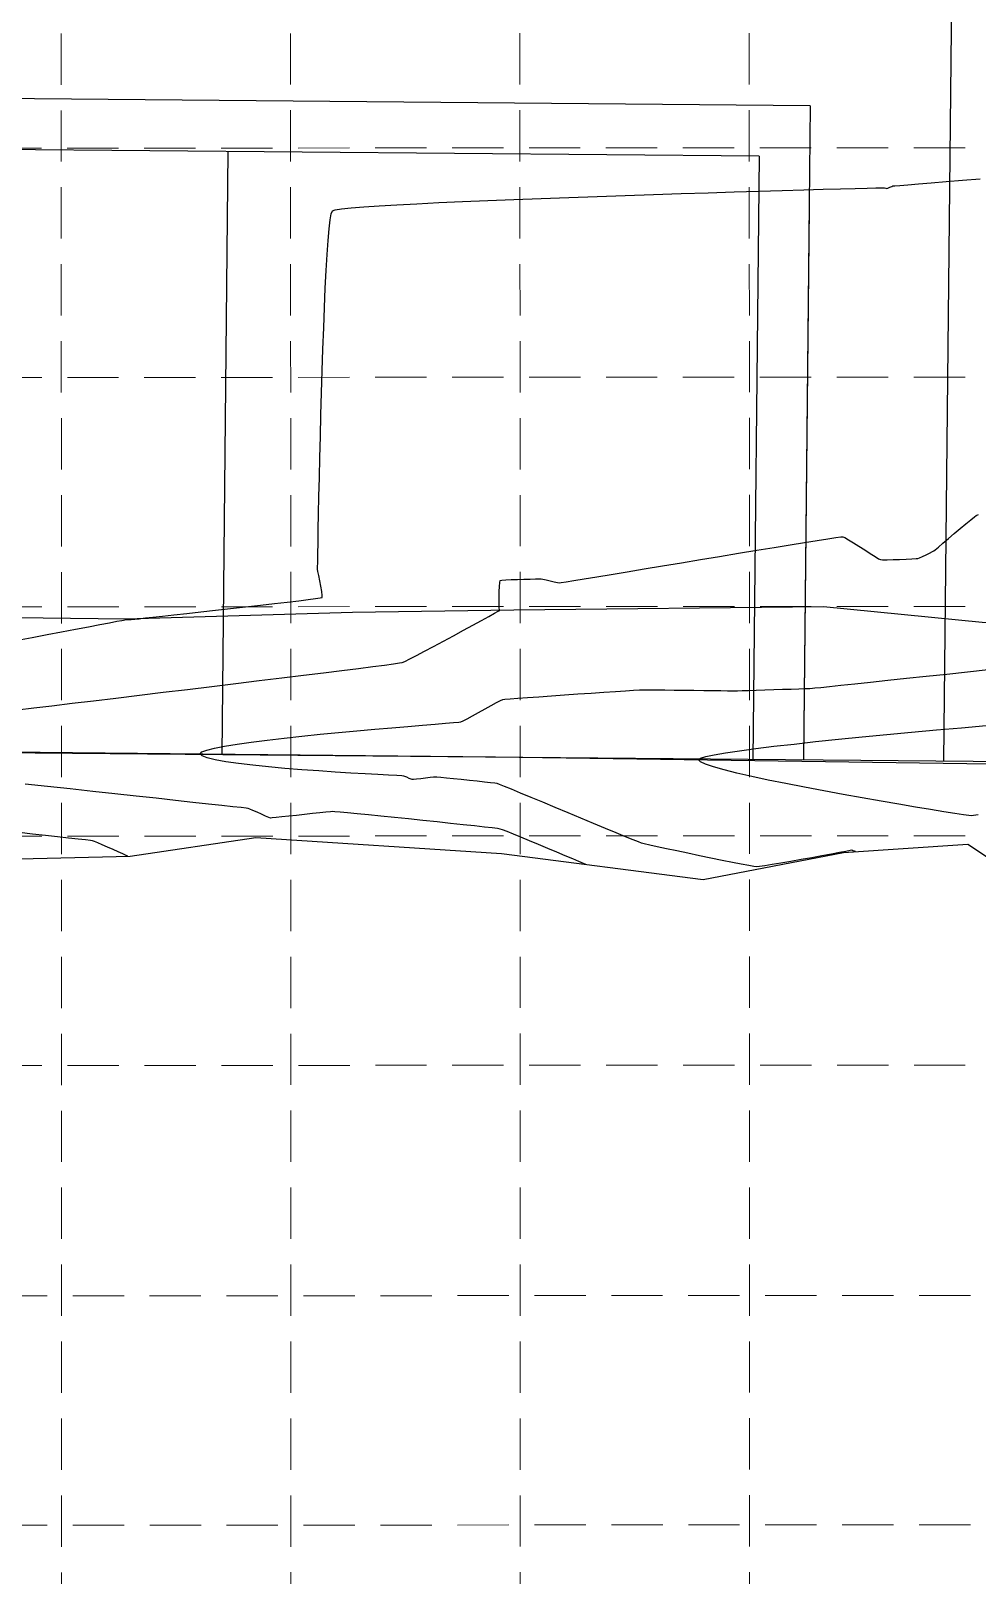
# Model space of a CAD drawing. Extents: x -500 to 2880, y -1767 to 500.
# Drawn here: x 2491.5 to 2687.5, y -1442.5 to -1122.6 of the extents above; entities that cross this region are included whole.
import ezdxf

# ---------------------------------------------------------------- set-up
doc = ezdxf.new("R2010")
doc.units = 0
doc.header["$LTSCALE"] = 25
doc.header["$MEASUREMENT"] = 0
doc.linetypes.add('DASHED', pattern=[0.75, 0.5, -0.25])
doc.linetypes.add('HIDDEN', pattern=[0.375, 0.25, -0.125])
for name, color, linetype in [('CONT-MJR', 11, 'DASHED'), ('CONT-MNR', 9, 'HIDDEN'), ('GRID', 254, 'HIDDEN'), ('P-LOTS', 1, 'CONTINUOUS'), ('P-ROW', 2, 'CONTINUOUS'), ('PHASE2', 9, 'CONTINUOUS'), ('SRF-FLT', 7, 'CONTINUOUS')]:
    doc.layers.add(name, color=color, linetype=linetype)

msp = doc.modelspace()

# ---------------------------------------------------------------- linework, layer by layer
at = {"layer": 'CONT-MJR', "color": 35}
for p, q in [((2668.96, -1257.15, 580), (2672.84, -1256.74, 580)), ((2672.84, -1256.74, 580), (2676.92, -1256.31, 580)), ((2676.92, -1256.31, 580), (2681.15, -1255.86, 580)), ((2681.15, -1255.86, 580), (2685.44, -1255.4, 580)), ((2685.44, -1255.4, 580), (2689.74, -1254.94, 580)), ((2602, -1260.18, 580), (2604.79, -1259.99, 580)), ((2604.79, -1259.99, 580), (2607.54, -1259.8, 580)), ((2607.54, -1259.8, 580), (2610.16, -1259.63, 580)), ((2610.16, -1259.63, 580), (2612.56, -1259.47, 580)), ((2612.56, -1259.47, 580), (2614.65, -1259.34, 580)), ((2614.65, -1259.34, 580), (2616.32, -1259.23, 580)), ((2616.32, -1259.23, 580), (2617.5, -1259.16, 580)), ((2617.5, -1259.16, 580), (2618.08, -1259.13, 580)), ((2618.08, -1259.13, 580), (2618.64, -1259.13, 580)), ((2618.64, -1259.13, 580), (2619.66, -1259.13, 580)), ((2619.66, -1259.13, 580), (2621.07, -1259.14, 580)), ((2621.07, -1259.14, 580), (2622.77, -1259.16, 580)), ((2622.77, -1259.16, 580), (2624.68, -1259.18, 580)), ((2624.68, -1259.18, 580), (2626.72, -1259.21, 580)), ((2626.72, -1259.21, 580), (2628.79, -1259.23, 580)), ((2628.79, -1259.23, 580), (2630.82, -1259.26, 580)), ((2630.82, -1259.26, 580), (2632.72, -1259.28, 580)), ((2632.72, -1259.28, 580), (2634.4, -1259.3, 580)), ((2634.4, -1259.3, 580), (2635.77, -1259.32, 580)), ((2635.77, -1259.32, 580), (2636.76, -1259.33, 580)), ((2636.76, -1259.33, 580), (2637.28, -1259.33, 580)), ((2637.28, -1259.33, 580), (2637.8, -1259.32, 580)), ((2637.8, -1259.32, 580), (2638.77, -1259.29, 580)), ((2638.77, -1259.29, 580), (2640.09, -1259.25, 580)), ((2640.09, -1259.25, 580), (2641.69, -1259.2, 580)), ((2641.69, -1259.2, 580), (2643.46, -1259.14, 580)), ((2643.46, -1259.14, 580), (2645.32, -1259.08, 580)), ((2645.32, -1259.08, 580), (2647.18, -1259.02, 580)), ((2647.18, -1259.02, 580), (2648.95, -1258.96, 580)), ((2648.95, -1258.96, 580), (2650.55, -1258.9, 580)), ((2650.55, -1258.9, 580), (2651.87, -1258.85, 580)), ((2651.87, -1258.85, 580), (2652.84, -1258.82, 580)), ((2652.84, -1258.82, 580), (2653.36, -1258.79, 580)), ((2653.36, -1258.79, 580), (2653.87, -1258.74, 580)), ((2653.87, -1258.74, 580), (2655.07, -1258.62, 580)), ((2655.07, -1258.62, 580), (2656.89, -1258.43, 580)), ((2656.89, -1258.43, 580), (2659.25, -1258.18, 580)), ((2659.25, -1258.18, 580), (2662.1, -1257.88, 580)), ((2662.1, -1257.88, 580), (2665.36, -1257.53, 580)), ((2665.36, -1257.53, 580), (2668.96, -1257.15, 580)), ((2584.2, -1263.81, 580), (2585.54, -1263.08, 580)), ((2585.54, -1263.08, 580), (2586.81, -1262.38, 580)), ((2586.81, -1262.38, 580), (2587.92, -1261.77, 580)), ((2587.92, -1261.77, 580), (2588.75, -1261.34, 580)), ((2588.75, -1261.34, 580), (2589.2, -1261.14, 580)), ((2589.2, -1261.14, 580), (2589.66, -1261.09, 580)), ((2589.66, -1261.09, 580), (2590.73, -1260.99, 580)), ((2590.73, -1260.99, 580), (2592.32, -1260.87, 580)), ((2592.32, -1260.87, 580), (2594.33, -1260.72, 580)), ((2594.33, -1260.72, 580), (2596.68, -1260.55, 580)), ((2596.68, -1260.55, 580), (2599.27, -1260.37, 580)), ((2599.27, -1260.37, 580), (2602, -1260.18, 580)), ((2569.56, -1266.69, 580), (2572.56, -1266.44, 580)), ((2572.56, -1266.44, 580), (2575.18, -1266.23, 580)), ((2575.18, -1266.23, 580), (2577.36, -1266.05, 580)), ((2577.36, -1266.05, 580), (2579.02, -1265.91, 580)), ((2579.02, -1265.91, 580), (2580.11, -1265.81, 580)), ((2580.11, -1265.81, 580), (2580.55, -1265.76, 580)), ((2580.55, -1265.76, 580), (2580.99, -1265.56, 580)), ((2580.99, -1265.56, 580), (2581.82, -1265.12, 580)), ((2581.82, -1265.12, 580), (2582.93, -1264.51, 580)), ((2582.93, -1264.51, 580), (2584.2, -1263.81, 580)), ((2537.13, -1269.94, 580), (2540.4, -1269.53, 580)), ((2540.4, -1269.53, 580), (2543.91, -1269.12, 580)), ((2543.91, -1269.12, 580), (2547.59, -1268.72, 580)), ((2547.59, -1268.72, 580), (2551.39, -1268.33, 580)), ((2551.39, -1268.33, 580), (2555.22, -1267.96, 580)), ((2555.22, -1267.96, 580), (2559.02, -1267.61, 580)), ((2559.02, -1267.61, 580), (2562.73, -1267.28, 580)), ((2562.73, -1267.28, 580), (2566.26, -1266.97, 580)), ((2566.26, -1266.97, 580), (2569.56, -1266.69, 580)), ((2526.54, -1272.39, 580), (2526.89, -1272, 580)), ((2526.92, -1272.82, 580), (2526.54, -1272.39, 580)), ((2526.89, -1272, 580), (2527.9, -1271.6, 580)), ((2527.99, -1273.24, 580), (2526.92, -1272.82, 580)), ((2527.9, -1271.6, 580), (2529.5, -1271.19, 580)), ((2529.5, -1271.19, 580), (2531.61, -1270.78, 580)), ((2531.61, -1270.78, 580), (2534.18, -1270.36, 580)), ((2534.18, -1270.36, 580), (2537.13, -1269.94, 580)), ((2529.66, -1273.65, 580), (2527.99, -1273.24, 580)), ((2531.86, -1274.04, 580), (2529.66, -1273.65, 580)), ((2534.49, -1274.41, 580), (2531.86, -1274.04, 580)), ((2537.46, -1274.75, 580), (2534.49, -1274.41, 580)), ((2540.69, -1275.08, 580), (2537.46, -1274.75, 580)), ((2544.1, -1275.39, 580), (2540.69, -1275.08, 580)), ((2547.59, -1275.67, 580), (2544.1, -1275.39, 580)), ((2551.09, -1275.93, 580), (2547.59, -1275.67, 580)), ((2554.5, -1276.16, 580), (2551.09, -1275.93, 580)), ((2557.74, -1276.37, 580), (2554.5, -1276.16, 580)), ((2560.72, -1276.54, 580), (2557.74, -1276.37, 580)), ((2563.35, -1276.69, 580), (2560.72, -1276.54, 580)), ((2565.56, -1276.81, 580), (2563.35, -1276.69, 580)), ((2567.24, -1276.9, 580), (2565.56, -1276.81, 580)), ((2568.33, -1276.95, 580), (2567.24, -1276.9, 580)), ((2568.72, -1276.98, 580), (2568.33, -1276.95, 580)), ((2568.93, -1277.06, 580), (2568.72, -1276.98, 580)), ((2569.34, -1277.25, 580), (2568.93, -1277.06, 580)), ((2569.81, -1277.46, 580), (2569.34, -1277.25, 580)), ((2570.21, -1277.63, 580), (2569.81, -1277.46, 580)), ((2570.43, -1277.72, 580), (2570.21, -1277.63, 580)), ((2570.71, -1277.69, 580), (2570.43, -1277.72, 580)), ((2571.37, -1277.62, 580), (2570.71, -1277.69, 580)), ((2572.26, -1277.53, 580), (2571.37, -1277.62, 580)), ((2573.23, -1277.42, 580), (2572.26, -1277.53, 580)), ((2574.15, -1277.32, 580), (2573.23, -1277.42, 580)), ((2574.85, -1277.24, 580), (2574.15, -1277.32, 580)), ((2575.21, -1277.21, 580), (2574.85, -1277.24, 580)), ((2575.57, -1277.24, 580), (2575.21, -1277.21, 580)), ((2576.38, -1277.31, 580), (2575.57, -1277.24, 580)), ((2577.57, -1277.42, 580), (2576.38, -1277.31, 580)), ((2579.01, -1277.56, 580), (2577.57, -1277.42, 580)), ((2580.62, -1277.72, 580), (2579.01, -1277.56, 580)), ((2582.29, -1277.89, 580), (2580.62, -1277.72, 580)), ((2583.92, -1278.06, 580), (2582.29, -1277.89, 580)), ((2585.42, -1278.22, 580), (2583.92, -1278.06, 580)), ((2586.68, -1278.36, 580), (2585.42, -1278.22, 580)), ((2587.6, -1278.48, 580), (2586.68, -1278.36, 580)), ((2588.08, -1278.56, 580), (2587.6, -1278.48, 580)), ((2588.53, -1278.72, 580), (2588.08, -1278.56, 580)), ((2589.54, -1279.13, 580), (2588.53, -1278.72, 580)), ((2591.01, -1279.73, 580), (2589.54, -1279.13, 580)), ((2592.87, -1280.5, 580), (2591.01, -1279.73, 580)), ((2595.06, -1281.41, 580), (2592.87, -1280.5, 580)), ((2597.48, -1282.42, 580), (2595.06, -1281.41, 580)), ((2600.06, -1283.49, 580), (2597.48, -1282.42, 580)), ((2602.73, -1284.61, 580), (2600.06, -1283.49, 580)), ((2605.4, -1285.73, 580), (2602.73, -1284.61, 580)), ((2608.01, -1286.81, 580), (2605.4, -1285.73, 580)), ((2610.48, -1287.84, 580), (2608.01, -1286.81, 580)), ((2612.72, -1288.77, 580), (2610.48, -1287.84, 580)), ((2614.66, -1289.56, 580), (2612.72, -1288.77, 580)), ((2616.22, -1290.2, 580), (2614.66, -1289.56, 580)), ((2617.34, -1290.64, 580), (2616.22, -1290.2, 580)), ((2617.92, -1290.86, 580), (2617.34, -1290.64, 580)), ((2618.53, -1291.02, 580), (2617.92, -1290.86, 580)), ((2619.66, -1291.28, 580), (2618.53, -1291.02, 580)), ((2621.21, -1291.63, 580), (2619.66, -1291.28, 580)), ((2623.1, -1292.04, 580), (2621.21, -1291.63, 580)), ((2625.24, -1292.5, 580), (2623.1, -1292.04, 580)), ((2627.55, -1292.99, 580), (2625.24, -1292.5, 580)), ((2629.94, -1293.49, 580), (2627.55, -1292.99, 580)), ((2632.33, -1293.99, 580), (2629.94, -1293.49, 580)), ((2634.63, -1294.46, 580), (2632.33, -1293.99, 580)), ((2636.76, -1294.88, 580), (2634.63, -1294.46, 580)), ((2638.62, -1295.25, 580), (2636.76, -1294.88, 580)), ((2640.14, -1295.53, 580), (2638.62, -1295.25, 580)), ((2645, -1295.33, 580), (2643.49, -1295.58, 580)), ((2646.82, -1295.02, 580), (2645, -1295.33, 580)), ((2648.86, -1294.67, 580), (2646.82, -1295.02, 580)), ((2651.02, -1294.28, 580), (2648.86, -1294.67, 580)), ((2653.21, -1293.89, 580), (2651.02, -1294.28, 580)), ((2655.32, -1293.5, 580), (2653.21, -1293.89, 580)), ((2657.27, -1293.14, 580), (2655.32, -1293.5, 580)), ((2658.96, -1292.83, 580), (2657.27, -1293.14, 580)), ((2660.28, -1292.59, 580), (2658.96, -1292.83, 580)), ((2661.16, -1292.43, 580), (2660.28, -1292.59, 580)), ((2661.48, -1292.37, 580), (2661.16, -1292.43, 580)), ((2661.7, -1292.44, 580), (2661.48, -1292.37, 580)), ((2662.06, -1292.56, 580), (2661.7, -1292.44, 580)), ((2662.29, -1292.64, 580), (2662.06, -1292.56, 580)), ((2641.23, -1295.72, 580), (2640.14, -1295.53, 580)), ((2641.8, -1295.79, 580), (2641.23, -1295.72, 580)), ((2642.39, -1295.73, 580), (2641.8, -1295.79, 580)), ((2643.49, -1295.58, 580), (2642.39, -1295.73, 580))]:
    msp.add_line(p, q, dxfattribs=at)
at = {"layer": 'CONT-MNR', "color": 35}
for p, q in [((2671.44, -1154.64, 582), (2673.11, -1154.5, 582)), ((2673.11, -1154.5, 582), (2675.31, -1154.32, 582)), ((2675.31, -1154.32, 582), (2677.97, -1154.1, 582)), ((2677.97, -1154.1, 582), (2681.04, -1153.85, 582)), ((2681.04, -1153.85, 582), (2684.43, -1153.57, 582)), ((2684.43, -1153.57, 582), (2688.07, -1153.27, 582)), ((2580.89, -1158, 582), (2586.09, -1157.77, 582)), ((2586.09, -1157.77, 582), (2591.53, -1157.55, 582)), ((2591.53, -1157.55, 582), (2597.16, -1157.34, 582)), ((2597.16, -1157.34, 582), (2602.91, -1157.13, 582)), ((2602.91, -1157.13, 582), (2608.74, -1156.92, 582)), ((2608.74, -1156.92, 582), (2614.59, -1156.72, 582)), ((2614.59, -1156.72, 582), (2620.41, -1156.53, 582)), ((2620.41, -1156.53, 582), (2626.14, -1156.34, 582)), ((2626.14, -1156.34, 582), (2631.72, -1156.16, 582)), ((2631.72, -1156.16, 582), (2637.11, -1156, 582)), ((2637.11, -1156, 582), (2642.25, -1155.84, 582)), ((2642.25, -1155.84, 582), (2647.07, -1155.7, 582)), ((2647.07, -1155.7, 582), (2651.54, -1155.57, 582)), ((2651.54, -1155.57, 582), (2655.58, -1155.46, 582)), ((2655.58, -1155.46, 582), (2659.16, -1155.36, 582)), ((2659.16, -1155.36, 582), (2662.21, -1155.27, 582)), ((2662.21, -1155.27, 582), (2664.68, -1155.21, 582)), ((2664.68, -1155.21, 582), (2666.51, -1155.16, 582)), ((2666.51, -1155.16, 582), (2667.65, -1155.13, 582)), ((2667.65, -1155.13, 582), (2668.05, -1155.12, 582)), ((2668.05, -1155.12, 582), (2668.24, -1155.16, 582)), ((2668.24, -1155.16, 582), (2668.55, -1155.23, 582)), ((2668.55, -1155.23, 582), (2668.74, -1155.27, 582)), ((2668.74, -1155.27, 582), (2668.95, -1155.19, 582)), ((2668.95, -1155.19, 582), (2669.36, -1155.02, 582)), ((2669.36, -1155.02, 582), (2669.78, -1154.85, 582)), ((2669.78, -1154.85, 582), (2670.01, -1154.76, 582)), ((2670.01, -1154.76, 582), (2670.39, -1154.73, 582)), ((2670.39, -1154.73, 582), (2671.44, -1154.64, 582)), ((2553.46, -1161.78, 582), (2553.68, -1160.53, 582)), ((2553.68, -1160.53, 582), (2553.92, -1159.94, 582)), ((2553.92, -1159.94, 582), (2554.5, -1159.74, 582)), ((2554.5, -1159.74, 582), (2555.81, -1159.53, 582)), ((2555.81, -1159.53, 582), (2557.8, -1159.32, 582)), ((2557.8, -1159.32, 582), (2560.41, -1159.11, 582)), ((2560.41, -1159.11, 582), (2563.59, -1158.89, 582)), ((2563.59, -1158.89, 582), (2567.28, -1158.67, 582)), ((2567.28, -1158.67, 582), (2571.43, -1158.44, 582)), ((2571.43, -1158.44, 582), (2575.99, -1158.22, 582)), ((2575.99, -1158.22, 582), (2580.89, -1158, 582)), ((2553.03, -1166.06, 582), (2553.24, -1163.65, 582)), ((2553.24, -1163.65, 582), (2553.46, -1161.78, 582)), ((2552.83, -1168.96, 582), (2553.03, -1166.06, 582)), ((2552.64, -1172.28, 582), (2552.83, -1168.96, 582)), ((2552.46, -1175.95, 582), (2552.64, -1172.28, 582)), ((2552.28, -1179.93, 582), (2552.46, -1175.95, 582)), ((2552.12, -1184.15, 582), (2552.28, -1179.93, 582)), ((2551.96, -1188.54, 582), (2552.12, -1184.15, 582)), ((2551.82, -1193.05, 582), (2551.96, -1188.54, 582)), ((2551.68, -1197.61, 582), (2551.82, -1193.05, 582)), ((2551.55, -1202.17, 582), (2551.68, -1197.61, 582)), ((2551.43, -1206.65, 582), (2551.55, -1202.17, 582)), ((2551.33, -1211.01, 582), (2551.43, -1206.65, 582)), ((2551.23, -1215.17, 582), (2551.33, -1211.01, 582)), ((2551.15, -1219.08, 582), (2551.23, -1215.17, 582)), ((2551.07, -1222.67, 582), (2551.15, -1219.08, 582)), ((2551.01, -1225.89, 582), (2551.07, -1222.67, 582)), ((2683.97, -1225.72, 581), (2685.14, -1224.74, 581)), ((2685.14, -1224.74, 581), (2686.14, -1223.91, 581)), ((2686.14, -1223.91, 581), (2686.89, -1223.31, 581)), ((2686.89, -1223.31, 581), (2687.29, -1223.02, 581)), ((2687.29, -1223.02, 581), (2687.71, -1222.82, 581)), ((2550.96, -1228.67, 582), (2551.01, -1225.89, 582)), ((2654.35, -1228.2, 581), (2656.52, -1227.86, 581)), ((2656.52, -1227.86, 581), (2658.17, -1227.6, 581)), ((2658.17, -1227.6, 581), (2659.25, -1227.45, 581)), ((2659.25, -1227.45, 581), (2659.67, -1227.41, 581)), ((2659.67, -1227.41, 581), (2660.08, -1227.6, 581)), ((2660.08, -1227.6, 581), (2660.83, -1228.04, 581)), ((2660.83, -1228.04, 581), (2661.83, -1228.66, 581)), ((2680.37, -1228.77, 581), (2681.5, -1227.81, 581)), ((2681.5, -1227.81, 581), (2682.73, -1226.77, 581)), ((2682.73, -1226.77, 581), (2683.97, -1225.72, 581)), ((2550.89, -1232.66, 582), (2550.92, -1230.95, 582)), ((2550.92, -1230.95, 582), (2550.96, -1228.67, 582)), ((2634.13, -1231.5, 581), (2638.04, -1230.85, 581)), ((2638.04, -1230.85, 581), (2641.81, -1230.23, 581)), ((2641.81, -1230.23, 581), (2645.4, -1229.65, 581)), ((2645.4, -1229.65, 581), (2648.73, -1229.1, 581)), ((2648.73, -1229.1, 581), (2651.73, -1228.62, 581)), ((2651.73, -1228.62, 581), (2654.35, -1228.2, 581)), ((2661.83, -1228.66, 581), (2662.98, -1229.39, 581)), ((2662.98, -1229.39, 581), (2664.18, -1230.16, 581)), ((2664.18, -1230.16, 581), (2665.32, -1230.9, 581)), ((2665.32, -1230.9, 581), (2666.31, -1231.52, 581)), ((2676.12, -1231.52, 581), (2676.87, -1231.16, 581)), ((2676.87, -1231.16, 581), (2677.61, -1230.8, 581)), ((2677.61, -1230.8, 581), (2678.21, -1230.5, 581)), ((2678.21, -1230.5, 581), (2678.51, -1230.34, 581)), ((2678.51, -1230.34, 581), (2678.79, -1230.11, 581)), ((2678.79, -1230.11, 581), (2679.44, -1229.56, 581)), ((2679.44, -1229.56, 581), (2680.37, -1228.77, 581)), ((2550.87, -1233.76, 582), (2550.89, -1232.66, 582)), ((2550.87, -1234.17, 582), (2550.87, -1233.76, 582)), ((2550.94, -1234.6, 582), (2550.87, -1234.17, 582)), ((2614.96, -1234.67, 581), (2618.53, -1234.08, 581)), ((2618.53, -1234.08, 581), (2622.3, -1233.45, 581)), ((2622.3, -1233.45, 581), (2626.2, -1232.81, 581)), ((2626.2, -1232.81, 581), (2630.17, -1232.15, 581)), ((2630.17, -1232.15, 581), (2634.13, -1231.5, 581)), ((2666.31, -1231.52, 581), (2667.04, -1231.97, 581)), ((2667.04, -1231.97, 581), (2667.42, -1232.16, 581)), ((2667.42, -1232.16, 581), (2667.89, -1232.19, 581)), ((2667.89, -1232.19, 581), (2668.82, -1232.19, 581)), ((2668.82, -1232.19, 581), (2670.04, -1232.16, 581)), ((2670.04, -1232.16, 581), (2671.41, -1232.12, 581)), ((2671.41, -1232.12, 581), (2672.77, -1232.07, 581)), ((2672.77, -1232.07, 581), (2673.95, -1232.01, 581)), ((2673.95, -1232.01, 581), (2674.82, -1231.96, 581)), ((2674.82, -1231.96, 581), (2675.2, -1231.93, 581)), ((2675.2, -1231.93, 581), (2675.51, -1231.8, 581)), ((2675.51, -1231.8, 581), (2676.12, -1231.52, 581)), ((2551.11, -1235.44, 582), (2550.94, -1234.6, 582)), ((2551.32, -1236.53, 582), (2551.11, -1235.44, 582)), ((2551.54, -1237.69, 582), (2551.32, -1236.53, 582)), ((2551.72, -1238.77, 582), (2551.54, -1237.69, 582)), ((2588.49, -1238.77, 581), (2588.53, -1237.7, 581)), ((2588.53, -1237.7, 581), (2588.59, -1236.89, 581)), ((2588.59, -1236.89, 581), (2588.69, -1236.51, 581)), ((2588.69, -1236.51, 581), (2589.04, -1236.43, 581)), ((2589.04, -1236.43, 581), (2589.83, -1236.36, 581)), ((2589.83, -1236.36, 581), (2590.94, -1236.3, 581)), ((2590.94, -1236.3, 581), (2592.23, -1236.25, 581)), ((2592.23, -1236.25, 581), (2593.59, -1236.21, 581)), ((2593.59, -1236.21, 581), (2594.89, -1236.18, 581)), ((2594.89, -1236.18, 581), (2596, -1236.16, 581)), ((2596, -1236.16, 581), (2596.79, -1236.15, 581)), ((2596.79, -1236.15, 581), (2597.14, -1236.15, 581)), ((2597.14, -1236.15, 581), (2597.49, -1236.22, 581)), ((2597.49, -1236.22, 581), (2598.17, -1236.37, 581)), ((2598.17, -1236.37, 581), (2599.03, -1236.57, 581)), ((2599.03, -1236.57, 581), (2599.88, -1236.77, 581)), ((2599.88, -1236.77, 581), (2600.56, -1236.92, 581)), ((2600.56, -1236.92, 581), (2600.91, -1236.98, 581)), ((2600.91, -1236.98, 581), (2601.29, -1236.92, 581)), ((2601.29, -1236.92, 581), (2602.33, -1236.76, 581)), ((2602.33, -1236.76, 581), (2603.94, -1236.49, 581)), ((2603.94, -1236.49, 581), (2606.08, -1236.14, 581)), ((2606.08, -1236.14, 581), (2608.67, -1235.71, 581)), ((2608.67, -1235.71, 581), (2611.65, -1235.22, 581)), ((2611.65, -1235.22, 581), (2614.96, -1234.67, 581)), ((2541.91, -1241.26, 582), (2544.58, -1240.95, 582)), ((2544.58, -1240.95, 582), (2546.94, -1240.67, 582)), ((2546.94, -1240.67, 582), (2548.92, -1240.42, 582)), ((2548.92, -1240.42, 582), (2550.44, -1240.22, 582)), ((2550.44, -1240.22, 582), (2551.42, -1240.08, 582)), ((2551.42, -1240.08, 582), (2551.8, -1239.99, 582)), ((2551.82, -1239.59, 582), (2551.72, -1238.77, 582)), ((2551.8, -1239.99, 582), (2551.82, -1239.59, 582)), ((2588.46, -1240.94, 581), (2588.47, -1239.91, 581)), ((2588.46, -1241.7, 581), (2588.46, -1240.94, 581)), ((2588.47, -1239.91, 581), (2588.49, -1238.77, 581)), ((2515.23, -1244.24, 582), (2516.75, -1244.08, 582)), ((2516.75, -1244.08, 582), (2518.72, -1243.86, 582)), ((2518.72, -1243.86, 582), (2521.09, -1243.6, 582)), ((2521.09, -1243.6, 582), (2523.75, -1243.31, 582)), ((2523.75, -1243.31, 582), (2526.65, -1242.99, 582)), ((2526.65, -1242.99, 582), (2529.7, -1242.65, 582)), ((2529.7, -1242.65, 582), (2532.83, -1242.3, 582)), ((2532.83, -1242.3, 582), (2535.96, -1241.95, 582)), ((2535.96, -1241.95, 582), (2539.01, -1241.6, 582)), ((2539.01, -1241.6, 582), (2541.91, -1241.26, 582)), ((2584.81, -1244.76, 581), (2586.33, -1243.92, 581)), ((2586.33, -1243.92, 581), (2587.52, -1243.27, 581)), ((2587.52, -1243.27, 581), (2588.29, -1242.84, 581)), ((2588.29, -1242.84, 581), (2588.57, -1242.68, 581)), ((2588.46, -1242.01, 581), (2588.46, -1241.7, 581)), ((2588.49, -1242.19, 581), (2588.46, -1242.01, 581)), ((2588.55, -1242.5, 581), (2588.49, -1242.19, 581)), ((2588.57, -1242.68, 581), (2588.55, -1242.5, 581)), ((2494.82, -1247.69, 582), (2497.85, -1247.11, 582)), ((2497.85, -1247.11, 582), (2500.74, -1246.56, 582)), ((2500.74, -1246.56, 582), (2503.41, -1246.05, 582)), ((2503.41, -1246.05, 582), (2505.78, -1245.6, 582)), ((2505.78, -1245.6, 582), (2507.77, -1245.22, 582)), ((2507.77, -1245.22, 582), (2509.3, -1244.93, 582)), ((2509.3, -1244.93, 582), (2510.29, -1244.74, 582)), ((2510.29, -1244.74, 582), (2510.67, -1244.68, 582)), ((2510.67, -1244.68, 582), (2510.97, -1244.65, 582)), ((2510.97, -1244.65, 582), (2511.55, -1244.59, 582)), ((2511.55, -1244.59, 582), (2512.27, -1244.53, 582)), ((2512.27, -1244.53, 582), (2513, -1244.47, 582)), ((2513, -1244.47, 582), (2513.58, -1244.42, 582)), ((2513.58, -1244.42, 582), (2513.88, -1244.39, 582)), ((2513.88, -1244.39, 582), (2514.25, -1244.35, 582)), ((2514.25, -1244.35, 582), (2515.23, -1244.24, 582)), ((2579, -1247.92, 581), (2581.06, -1246.8, 581)), ((2581.06, -1246.8, 581), (2583.02, -1245.73, 581)), ((2583.02, -1245.73, 581), (2584.81, -1244.76, 581)), ((2488.68, -1248.86, 582), (2491.74, -1248.27, 582)), ((2491.74, -1248.27, 582), (2494.82, -1247.69, 582)), ((2572.99, -1251.14, 581), (2574.89, -1250.13, 581)), ((2574.89, -1250.13, 581), (2576.91, -1249.04, 581)), ((2576.91, -1249.04, 581), (2579, -1247.92, 581)), ((2564.73, -1253.99, 581), (2566.59, -1253.74, 581)), ((2566.59, -1253.74, 581), (2567.82, -1253.56, 581)), ((2567.82, -1253.56, 581), (2568.35, -1253.47, 581)), ((2568.35, -1253.47, 581), (2568.92, -1253.23, 581)), ((2568.92, -1253.23, 581), (2569.93, -1252.73, 581)), ((2569.93, -1252.73, 581), (2571.32, -1252.02, 581)), ((2571.32, -1252.02, 581), (2572.99, -1251.14, 581)), ((2538.78, -1257.22, 581), (2543.47, -1256.65, 581)), ((2543.47, -1256.65, 581), (2547.92, -1256.1, 581)), ((2547.92, -1256.1, 581), (2552.09, -1255.59, 581)), ((2552.09, -1255.59, 581), (2555.91, -1255.11, 581)), ((2555.91, -1255.11, 581), (2559.33, -1254.68, 581)), ((2559.33, -1254.68, 581), (2562.29, -1254.31, 581)), ((2562.29, -1254.31, 581), (2564.73, -1253.99, 581)), ((2513.94, -1260.24, 581), (2518.91, -1259.64, 581)), ((2518.91, -1259.64, 581), (2523.93, -1259.03, 581)), ((2523.93, -1259.03, 581), (2528.96, -1258.42, 581)), ((2528.96, -1258.42, 581), (2533.93, -1257.82, 581)), ((2533.93, -1257.82, 581), (2538.78, -1257.22, 581)), ((2488.68, -1263.28, 581), (2492.06, -1262.87, 581)), ((2492.06, -1262.87, 581), (2495.85, -1262.42, 581)), ((2495.85, -1262.42, 581), (2500, -1261.92, 581)), ((2500, -1261.92, 581), (2504.43, -1261.39, 581)), ((2504.43, -1261.39, 581), (2509.1, -1260.82, 581)), ((2509.1, -1260.82, 581), (2513.94, -1260.24, 581)), ((2684.24, -1266.97, 579), (2689.31, -1266.52, 579)), ((2654.01, -1269.86, 579), (2658.74, -1269.37, 579)), ((2658.74, -1269.37, 579), (2663.66, -1268.88, 579)), ((2663.66, -1268.88, 579), (2668.73, -1268.39, 579)), ((2668.73, -1268.39, 579), (2673.89, -1267.91, 579)), ((2673.89, -1267.91, 579), (2679.07, -1267.43, 579)), ((2679.07, -1267.43, 579), (2684.24, -1266.97, 579)), ((2630.17, -1273.3, 579), (2631.27, -1272.95, 579)), ((2631.27, -1272.95, 579), (2633.01, -1272.57, 579)), ((2633.01, -1272.57, 579), (2635.35, -1272.16, 579)), ((2635.35, -1272.16, 579), (2638.23, -1271.74, 579)), ((2638.23, -1271.74, 579), (2641.6, -1271.29, 579)), ((2641.6, -1271.29, 579), (2645.38, -1270.83, 579)), ((2645.38, -1270.83, 579), (2649.54, -1270.35, 579)), ((2649.54, -1270.35, 579), (2654.01, -1269.86, 579)), ((2629.78, -1273.61, 579), (2630.17, -1273.3, 579)), ((2630.13, -1274.03, 579), (2629.78, -1273.61, 579)), ((2631.17, -1274.53, 579), (2630.13, -1274.03, 579)), ((2632.83, -1275.09, 579), (2631.17, -1274.53, 579)), ((2635.04, -1275.71, 579), (2632.83, -1275.09, 579)), ((2637.71, -1276.38, 579), (2635.04, -1275.71, 579)), ((2494.95, -1279.15, 581), (2490.3, -1278.65, 581)), ((2499.63, -1279.66, 581), (2494.95, -1279.15, 581)), ((2640.79, -1277.08, 579), (2637.71, -1276.38, 579)), ((2644.2, -1277.81, 579), (2640.79, -1277.08, 579)), ((2647.87, -1278.55, 579), (2644.2, -1277.81, 579)), ((2651.72, -1279.3, 579), (2647.87, -1278.55, 579)), ((2655.69, -1280.05, 579), (2651.72, -1279.3, 579)), ((2504.28, -1280.17, 581), (2499.63, -1279.66, 581)), ((2508.84, -1280.66, 581), (2504.28, -1280.17, 581)), ((2513.26, -1281.14, 581), (2508.84, -1280.66, 581)), ((2517.46, -1281.6, 581), (2513.26, -1281.14, 581)), ((2521.4, -1282.03, 581), (2517.46, -1281.6, 581)), ((2525.01, -1282.43, 581), (2521.4, -1282.03, 581)), ((2528.24, -1282.78, 581), (2525.01, -1282.43, 581)), ((2659.7, -1280.79, 579), (2655.69, -1280.05, 579)), ((2663.67, -1281.5, 579), (2659.7, -1280.79, 579)), ((2667.55, -1282.18, 579), (2663.67, -1281.5, 579)), ((2671.25, -1282.82, 579), (2667.55, -1282.18, 579)), ((2531.02, -1283.09, 581), (2528.24, -1282.78, 581)), ((2533.29, -1283.34, 581), (2531.02, -1283.09, 581)), ((2535, -1283.53, 581), (2533.29, -1283.34, 581)), ((2536.08, -1283.65, 581), (2535, -1283.53, 581)), ((2536.48, -1283.7, 581), (2536.08, -1283.65, 581)), ((2536.82, -1283.83, 581), (2536.48, -1283.7, 581)), ((2537.48, -1284.12, 581), (2536.82, -1283.83, 581)), ((2538.33, -1284.5, 581), (2537.48, -1284.12, 581)), ((2539.24, -1284.91, 581), (2538.33, -1284.5, 581)), ((2540.09, -1285.29, 581), (2539.24, -1284.91, 581)), ((2540.74, -1285.57, 581), (2540.09, -1285.29, 581)), ((2541.09, -1285.69, 581), (2540.74, -1285.57, 581)), ((2541.44, -1285.67, 581), (2541.09, -1285.69, 581)), ((2542.26, -1285.59, 581), (2541.44, -1285.67, 581)), ((2543.44, -1285.46, 581), (2542.26, -1285.59, 581)), ((2544.89, -1285.31, 581), (2543.44, -1285.46, 581)), ((2546.5, -1285.13, 581), (2544.89, -1285.31, 581)), ((2548.17, -1284.94, 581), (2546.5, -1285.13, 581)), ((2549.81, -1284.76, 581), (2548.17, -1284.94, 581)), ((2551.31, -1284.59, 581), (2549.81, -1284.76, 581)), ((2552.57, -1284.46, 581), (2551.31, -1284.59, 581)), ((2553.5, -1284.37, 581), (2552.57, -1284.46, 581)), ((2553.99, -1284.34, 581), (2553.5, -1284.37, 581)), ((2554.45, -1284.37, 581), (2553.99, -1284.34, 581)), ((2555.5, -1284.46, 581), (2554.45, -1284.37, 581)), ((2557.06, -1284.61, 581), (2555.5, -1284.46, 581)), ((2559.04, -1284.8, 581), (2557.06, -1284.61, 581)), ((2561.37, -1285.04, 581), (2559.04, -1284.8, 581)), ((2563.97, -1285.3, 581), (2561.37, -1285.04, 581)), ((2566.78, -1285.58, 581), (2563.97, -1285.3, 581)), ((2569.7, -1285.88, 581), (2566.78, -1285.58, 581)), ((2674.7, -1283.4, 579), (2671.25, -1282.82, 579)), ((2677.83, -1283.92, 579), (2674.7, -1283.4, 579)), ((2680.58, -1284.37, 579), (2677.83, -1283.92, 579)), ((2682.86, -1284.74, 579), (2680.58, -1284.37, 579)), ((2684.6, -1285.01, 579), (2682.86, -1284.74, 579)), ((2685.74, -1285.19, 579), (2684.6, -1285.01, 579)), ((2686.19, -1285.25, 579), (2685.74, -1285.19, 579)), ((2686.69, -1285.19, 579), (2686.19, -1285.25, 579)), ((2687.64, -1285.04, 579), (2686.69, -1285.19, 579)), ((2491.83, -1289.01, 582), (2489.11, -1288.71, 582)), ((2572.66, -1286.18, 581), (2569.7, -1285.88, 581)), ((2575.59, -1286.49, 581), (2572.66, -1286.18, 581)), ((2578.4, -1286.78, 581), (2575.59, -1286.49, 581)), ((2581.03, -1287.06, 581), (2578.4, -1286.78, 581)), ((2583.39, -1287.32, 581), (2581.03, -1287.06, 581)), ((2585.41, -1287.55, 581), (2583.39, -1287.32, 581)), ((2587.02, -1287.73, 581), (2585.41, -1287.55, 581)), ((2588.12, -1287.87, 581), (2587.02, -1287.73, 581)), ((2588.65, -1287.96, 581), (2588.12, -1287.87, 581)), ((2589.18, -1288.13, 581), (2588.65, -1287.96, 581)), ((2590.12, -1288.5, 581), (2589.18, -1288.13, 581)), ((2591.42, -1289.02, 581), (2590.12, -1288.5, 581)), ((2494.5, -1289.3, 582), (2491.83, -1289.01, 582)), ((2497.01, -1289.58, 582), (2494.5, -1289.3, 582)), ((2499.29, -1289.83, 582), (2497.01, -1289.58, 582)), ((2501.25, -1290.06, 582), (2499.29, -1289.83, 582)), ((2502.79, -1290.23, 582), (2501.25, -1290.06, 582)), ((2503.82, -1290.36, 582), (2502.79, -1290.23, 582)), ((2504.25, -1290.42, 582), (2503.82, -1290.36, 582)), ((2504.62, -1290.56, 582), (2504.25, -1290.42, 582)), ((2505.33, -1290.85, 582), (2504.62, -1290.56, 582)), ((2506.27, -1291.26, 582), (2505.33, -1290.85, 582)), ((2507.36, -1291.73, 582), (2506.27, -1291.26, 582)), ((2508.49, -1292.23, 582), (2507.36, -1291.73, 582)), ((2592.98, -1289.66, 581), (2591.42, -1289.02, 581)), ((2594.74, -1290.38, 581), (2592.98, -1289.66, 581)), ((2596.61, -1291.16, 581), (2594.74, -1290.38, 581)), ((2598.52, -1291.96, 581), (2596.61, -1291.16, 581)), ((2600.39, -1292.74, 581), (2598.52, -1291.96, 581)), ((2509.58, -1292.71, 582), (2508.49, -1292.23, 582)), ((2510.52, -1293.12, 582), (2509.58, -1292.71, 582)), ((2511.22, -1293.43, 582), (2510.52, -1293.12, 582)), ((2511.58, -1293.59, 582), (2511.22, -1293.43, 582)), ((2602.14, -1293.48, 581), (2600.39, -1292.74, 581)), ((2603.7, -1294.14, 581), (2602.14, -1293.48, 581)), ((2604.99, -1294.68, 581), (2603.7, -1294.14, 581)), ((2605.92, -1295.07, 581), (2604.99, -1294.68, 581)), ((2606.44, -1295.29, 581), (2605.92, -1295.07, 581))]:
    msp.add_line(p, q, dxfattribs=at)
at = {"layer": 'GRID', "color": 252, "linetype": 'HIDDEN', "lineweight": 0, "ltscale": 1.7}
for p, q in [((2497.49, 88.08), (2497.87, -1574.63)), ((2544.99, 88.09), (2545.37, -1574.62)), ((2592.49, 88.1), (2592.87, -1574.6)), ((2639.99, 88.12), (2640.37, -1574.59)), ((-114.73, -1147.51), (2830.27, -1146.84)), ((-114.72, -1195.01), (2830.28, -1194.34)), ((-114.7, -1242.51), (2830.3, -1241.84)), ((-114.69, -1290.01), (2830.31, -1289.34)), ((-114.68, -1337.51), (2830.32, -1336.84)), ((-113.61, -1385.22), (2831.39, -1384.55)), ((-113.6, -1432.72), (2831.4, -1432.05))]:
    msp.add_line(p, q, dxfattribs=at)
at = {"layer": 'P-LOTS', "color": 9}
for p, q in [((2532.3, -1147.61), (2531.02, -1272.6)), ((2810.37, -1275.12), (1881.05, -1266.74))]:
    msp.add_line(p, q, dxfattribs=at)
at = {"layer": 'P-ROW', "color": 7}
for q in [(2461.03, -1146.97), (2641.02, -1273.59)]:
    msp.add_line((2642.29, -1148.6), q, dxfattribs=at)
at = {"layer": 'PHASE2', "color": 9}
for p, q in [((2687.41, -596.63), (2680.52, -1273.8)), ((2682.29, -1099.96), (2680.52, -1273.8)), ((2652.9, -1138.2), (2461.13, -1136.47)), ((2652.9, -1138.2), (2651.52, -1273.5))]:
    msp.add_line(p, q, dxfattribs=at)
at = {"layer": 'PHASE2'}
msp.add_line((2652.68, -1159.28), (2651.52, -1273.5), dxfattribs=at)
at = {"layer": 'SRF-FLT'}
for points in [[(2784.6, -1251.77, 580.18), (2765.33, -1251.91, 579.78), (2739.85, -1246.06, 580.32), (2714.54, -1245.53, 580.55), (2688.49, -1245.19, 580.61), (2655.63, -1241.96, 580.73), (2591.47, -1242.63, 580.92), (2558.11, -1243.14, 581.84), (2511.12, -1244.47, 582.01), (2482.51, -1244.17, 582.47), (2440.58, -1245.49, 582.82), (2412, -1247.65, 583.41), (2390.2, -1247.45, 582.84), (2356.48, -1247.96, 583.62), (2318.23, -1250.22, 584.5), (2289.78, -1250.69, 584.08), (2248.47, -1251.54, 585.09), (2220.75, -1253.21, 585.65), (2172.64, -1258.88, 585.88), (2144.97, -1258.12, 585.99), (2101.42, -1257.26, 586.79)], [(1474.39, -1264.98, 599.36), (1656.63, -1265.82, 595.53), (1763, -1267.47, 593.18), (1888.79, -1266.97, 590.72), (2020.41, -1269.25, 589.09), (2348.16, -1271.4, 581.96), (2452.9, -1271.63, 580.71), (2587.74, -1273.01, 579.41), (2729.25, -1275.02, 578.03), (2810.54, -1275.66, 579.33)], [(2111, -1298.29, 587.24), (2139.79, -1300.36, 587.29), (2166.21, -1305.86, 586.87), (2191.93, -1309.75, 586.92), (2217.82, -1312.39, 586.28), (2253.76, -1319.1, 585.84), (2282.7, -1321.37, 585.17), (2335.94, -1320.66, 584.07), (2369.72, -1316.76, 584.58), (2408.95, -1317.73, 584.35), (2437.24, -1320.17, 584.58), (2460.65, -1304.45, 583.35), (2486.2, -1294.19, 582.56), (2512.04, -1293.58, 581.99), (2538.06, -1289.68, 581.75), (2588.96, -1293.03, 581.54), (2630.71, -1298.42, 580.25), (2659.76, -1292.81, 580.05), (2685.56, -1291.09, 579.54), (2707.02, -1305.4, 579.91), (2746.37, -1301.05, 578.56), (2765.36, -1319.82, 578.97)]]:
    msp.add_polyline3d(points, dxfattribs=at)

doc.saveas('drawing.dxf')
